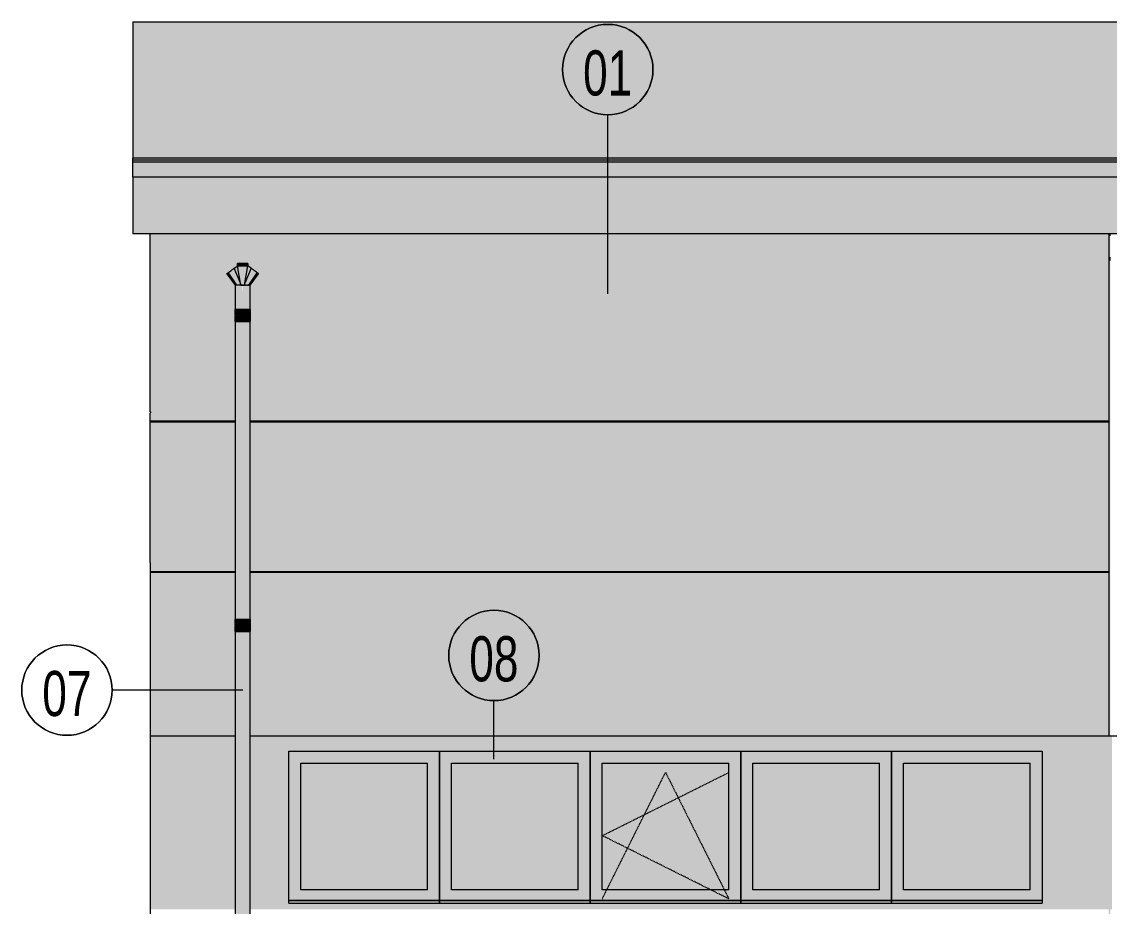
# Model space of a CAD drawing. Header units: millimetres. Extents: x -155050 to -36395, y -2753 to 7638.
# Drawn here: x -119744 to -112526, y 570 to 6444 of the extents above; entities that cross this region are included whole.
import ezdxf

# ---------------------------------------------------------------- set-up
doc = ezdxf.new("R2010")
doc.units = ezdxf.units.MM
doc.linetypes.add('3_Čárkovaná 1_0mm', pattern=[2, 1, -1])
for name, color, linetype, lineweight in [('A-ANNO-IDEN', 7, 'Continuous', 9), ('A-ANNO-IDEN-1', 7, 'Continuous', 18), ('A-DETL-MBND', 7, '3_Čárkovaná 1_0mm', 9), ('A-GLAZ', 7, 'Continuous', 9), ('A-ROOF', 7, 'Continuous', 9), ('A-ROOF-OTLN', 7, 'Continuous', 9), ('A-WALL', 7, 'Continuous', 9), ('S-BEAM', 7, 'Continuous', 9), ('S-COLS', 7, 'Continuous', 9), ('S-FSTN', 7, 'Continuous', 9)]:
    doc.layers.add(name, color=color, linetype=linetype, lineweight=lineweight)
for name, color, linetype, lineweight, true_color in [('A-GENM-1', 7, 'Continuous', 9, 0xf6eddd), ('A-GENM-2', 7, 'Continuous', 9, 0x646464), ('A-GLAZ-1', 7, 'Continuous', 9, 0x6e6e6e), ('A-GLAZ-2', 7, 'Continuous', 9, 0x7f7f7f), ('A-GLAZ-3', 7, 'Continuous', 9, 0x787878), ('A-ROOF-1', 9, 'Continuous', 9, 0x808080), ('A-ROOF-2', 251, 'Continuous', 9, 0x505050), ('A-ROOF-OTLN-1', 7, 'Continuous', 9, 0x787878), ('A-WALL-1', 7, 'Continuous', 9, 0xd7d5cb), ('A-WALL-2', 7, 'Continuous', 9, 0x004080), ('S-BEAM-1', 7, 'Continuous', 9, 0xf7f7f7), ('S-COLS-1', 7, 'Continuous', 9, 0x787878), ('S-FSTN-1', 7, 'Continuous', 9, 0xbb502e)]:
    doc.layers.add(name, color=color, linetype=linetype, lineweight=lineweight, true_color=true_color)
doc.styles.add('Arial', font='arial.ttf', dxfattribs={"width": 0.7, "height": 300})

# ---------------------------------------------------------------- blocks, each defined once
blk = doc.blocks.new('Sloup IPE - 388009-Řez 3')
at = {"layer": 'S-COLS-1'}
h = blk.add_hatch(color=256, dxfattribs=at)
h.paths.add_polyline_path([(131787.9, -450), (131787.9, 550), (131776.6, 550), (131776.6, -450)])
h.paths.add_polyline_path([(131787.9, 1700), (131787.9, 4863.5), (131780.4, 4863.5), (131780.4, 1700)])
blk.add_hatch(color=256, dxfattribs=at).paths.add_polyline_path([(131780.4, 4864), (131780.4, 4863.5), (131787.9, 4863.5), (131787.9, 4864)])
at = {"layer": 'S-COLS'}
blk.add_line((131780.4, 4863.5), (131787.9, 4863.5), dxfattribs=at)
blk = doc.blocks.new('Rámový roh_ šroubovaný s náběhem - 388025-Řez 3')
at = {"layer": 'S-FSTN-1'}
for points in [[(131780.4, 4882.5), (131780.4, 4878.9), (131787.9, 4878.9), (131787.9, 4882.5)], [(131787.9, 4864), (131787.9, 4878.9), (131780.4, 4878.9), (131780.4, 4864)]]:
    blk.add_hatch(color=256, dxfattribs=at).paths.add_polyline_path(points)
at = {"layer": 'S-FSTN'}
for p, q in [((131780.4, 4878.9), (131787.9, 4878.9)), ((131787.9, 4864), (131780.4, 4864))]:
    blk.add_line(p, q, dxfattribs=at)
blk = doc.blocks.new('OKNO_1k - Okno Hala 1000x1000-586513-Řez 3')
at = {"layer": 'A-GLAZ-1'}
h = blk.add_hatch(color=256, dxfattribs=at)
h.paths.add_polyline_path([(143445.4, 610), (144445.4, 610), (144445.4, 1600), (143445.4, 1600), (143445.4, 716.7)])
h.paths.add_polyline_path([(144365.4, 680), (143525.4, 680), (143525.4, 1520), (144365.4, 1520), (144365.4, 716.7)])
at = {"layer": 'A-GLAZ-2'}
blk.add_hatch(color=256, dxfattribs=at).paths.add_polyline_path([(143894.3, 680), (144365.4, 680), (144365.4, 1520), (143525.4, 1520), (143525.4, 680)])
at = {"layer": 'A-GLAZ-3'}
for points in [[(144445.4, 605.2), (144445.4, 610), (143445.4, 610), (143445.4, 605.2), (144378.3, 605.2)], [(143445.4, 589.8), (144445.4, 589.8), (144445.4, 605.2), (143445.4, 605.2)]]:
    blk.add_hatch(color=256, dxfattribs=at).paths.add_polyline_path(points)
at = {"layer": 'A-GLAZ'}
for p, q in [((143445.4, 1600), (143445.4, 610)), ((144445.4, 610), (144445.4, 1600)), ((143525.4, 680), (143525.4, 1520)), ((143525.4, 1520), (144365.4, 1520)), ((144365.4, 680), (144365.4, 1520)), ((144365.4, 680), (143525.4, 680)), ((143445.4, 605.2), (143445.4, 610)), ((143445.4, 610), (144445.4, 610)), ((143445.4, 589.8), (143445.4, 605.2)), ((144445.4, 605.2), (143445.4, 605.2)), ((143445.4, 589.8), (144445.4, 589.8)), ((144445.4, 610), (144445.4, 605.2)), ((144445.4, 605.2), (144445.4, 589.8))]:
    blk.add_line(p, q, dxfattribs=at)
blk = doc.blocks.new('OKNO_1k - Okno Hala 1000x1000-V17-Řez 3')
at = {"layer": 'A-GLAZ-1'}
h = blk.add_hatch(color=256, dxfattribs=at)
h.paths.add_polyline_path([(126335.6, 610), (127335.6, 610), (127335.6, 1600), (126335.6, 1600), (126335.6, 716.7)])
h.paths.add_polyline_path([(127255.6, 680), (126415.6, 680), (126415.6, 1520), (127255.6, 1520), (127255.6, 716.7)])
at = {"layer": 'A-GLAZ-2'}
blk.add_hatch(color=256, dxfattribs=at).paths.add_polyline_path([(126415.6, 680), (127255.6, 680), (127255.6, 1520), (126415.6, 1520), (126415.6, 716.7)])
at = {"layer": 'A-GLAZ-3'}
for points in [[(126470.2, 605.2), (127335.6, 605.2), (127335.6, 610), (126335.6, 610), (126335.6, 605.2)], [(126335.6, 589.8), (127335.6, 589.8), (127335.6, 605.2), (126335.6, 605.2)]]:
    blk.add_hatch(color=256, dxfattribs=at).paths.add_polyline_path(points)
at = {"layer": 'A-GLAZ'}
for p, q in [((127335.6, 610), (127335.6, 1600)), ((126415.6, 680), (126415.6, 1520)), ((126415.6, 1520), (127255.6, 1520)), ((127255.6, 680), (127255.6, 1520)), ((127255.6, 680), (126415.6, 680)), ((126335.6, 610), (127335.6, 610)), ((126335.6, 589.8), (126335.6, 605.2)), ((127335.6, 605.2), (126335.6, 605.2)), ((126335.6, 589.8), (127335.6, 589.8)), ((127335.6, 610), (127335.6, 605.2)), ((127335.6, 605.2), (127335.6, 589.8))]:
    blk.add_line(p, q, dxfattribs=at)
blk = doc.blocks.new('OKNO_1k - Okno Hala 1000x1000-V18-Řez 3')
at = {"layer": 'A-GLAZ-1'}
h = blk.add_hatch(color=256, dxfattribs=at)
h.paths.add_polyline_path([(130335.6, 610), (131335.6, 610), (131335.6, 1600), (130335.6, 1600), (130335.6, 716.7)])
h.paths.add_polyline_path([(130584.2, 680), (130415.6, 680), (130415.6, 1520), (131255.6, 1520), (131255.6, 680), (130826.2, 680)])
at = {"layer": 'A-GLAZ-2'}
blk.add_hatch(color=256, dxfattribs=at).paths.add_polyline_path([(130415.6, 680), (131255.6, 680), (131255.6, 1520), (130415.6, 1520), (130415.6, 716.7)])
at = {"layer": 'A-GLAZ-3'}
for points in [[(130335.6, 605.2), (131335.6, 606.8), (131335.6, 610), (130335.6, 610)], [(130826.2, 589.8), (131335.6, 589.8), (131335.6, 605.2), (130335.6, 605.2), (130335.6, 589.8), (130705.2, 589.8)]]:
    blk.add_hatch(color=256, dxfattribs=at).paths.add_polyline_path(points)
at = {"layer": 'A-GLAZ'}
for p, q in [((130335.6, 1600), (130335.6, 610)), ((130415.6, 680), (130415.6, 1520)), ((130415.6, 1520), (131255.6, 1520)), ((131255.6, 680), (131255.6, 1520)), ((131255.6, 680), (130415.6, 680)), ((130335.6, 605.2), (130335.6, 610)), ((130335.6, 610), (131335.6, 610)), ((130335.6, 589.8), (130335.6, 605.2)), ((131335.6, 605.2), (130335.6, 605.2)), ((130335.6, 589.8), (131335.6, 589.8)), ((131335.6, 605.2), (131335.6, 589.8))]:
    blk.add_line(p, q, dxfattribs=at)
blk = doc.blocks.new('C profil - C150X19_3-854695-Řez 3')
at = {"layer": 'S-BEAM-1'}
h = blk.add_hatch(color=256, dxfattribs=at)
h.paths.add_polyline_path([(137887.9, 5027.1), (137890.4, 5027.1), (137890.4, 5032.1), (137887.9, 5032.1)])
h.paths.add_polyline_path([(131780.4, 5027.1), (131787.9, 5027.1), (131787.9, 5032.1), (131780.4, 5032.1)])
h = blk.add_hatch(color=256, dxfattribs=at)
h.paths.add_polyline_path([(137890.4, 4867.8), (137890.4, 5027.1), (137887.9, 5026.2), (137887.9, 4867.8)])
h.paths.add_polyline_path([(131787.9, 4882.5), (131787.9, 5027.1), (131780.4, 5026.2), (131780.4, 4882.5)])
at = {"layer": 'S-BEAM'}
for p, q in [((131787.9, 5032.1), (131780.4, 5032.1)), ((131780.4, 5027.1), (131787.9, 5027.1)), ((137890.4, 5032.1), (137887.9, 5032.1)), ((137887.9, 5027.1), (137890.4, 5027.1)), ((137890.4, 4867.8), (137887.9, 4867.8))]:
    blk.add_line(p, q, dxfattribs=at)
blk = doc.blocks.new('Popiska materiálu - Popis-329410-Řez 3')
at = {"layer": 'A-ANNO-IDEN'}
blk.add_circle((128452, 6126.5), 300, dxfattribs=at)
for start, end in [(0, 180), (180, 360)]:
    blk.add_arc((128452, 6126.5), 300, start, end, dxfattribs=at)

msp = doc.modelspace()

# ---------------------------------------------------------------- hatches: boundary and pattern name
at = {"layer": 'A-GENM-1'}
for points in [[(-118257.1, 4823.2), (-118242.6, 4823.2), (-118242.6, 4837), (-118312.8, 4837), (-118312.8, 4823.2), (-118260, 4823.2)], [(-118319.5, 4693.5), (-118318.3, 4693.5), (-118374.3, 4777.1), (-118382.9, 4770.7), (-118326, 4693.5), (-118320.6, 4693.5)], [(-118302.7, 4693.5), (-118289.9, 4693.5), (-118292.6, 4708.7), (-118334.7, 4806.8), (-118374.3, 4777.1), (-118318.3, 4693.5), (-118305.4, 4693.5)], [(-118292.6, 4708.7), (-118312.8, 4823.2), (-118334.7, 4806.8), (-118296.8, 4718.4)], [(-118288.8, 4693.5), (-118265.5, 4693.5), (-118242.6, 4823.2), (-118312.8, 4823.2), (-118289.9, 4693.5)], [(-118265.5, 4693.5), (-118237.1, 4693.5), (-118181.1, 4777.1), (-118220.7, 4806.8), (-118262.8, 4708.7), (-118264.1, 4701.1)], [(-118262.8, 4708.7), (-118220.7, 4806.8), (-118242.6, 4823.2), (-118261.1, 4718.4)], [(-118237.1, 4693.5), (-118228.2, 4693.5), (-118173.4, 4771.4), (-118181.1, 4777.1), (-118220.4, 4718.4)], [(-118266.9, -750), (-118227.7, -750), (-118229.4, 336.1), (-118258.6, 336.1), (-118257.9, 415.6), (-118227.7, 415.6), (-118229.4, 2395), (-118258.6, 2395), (-118257.9, 2474.5), (-118227.7, 2474.5), (-118229.4, 4453.8), (-118258.6, 4453.8), (-118257.9, 4533.3), (-118227.7, 4533.7), (-118229.4, 4693.5), (-118277.7, 4693.5), (-118277.4, 4533.3), (-118259, 4533.3), (-118260, 4453.8), (-118277.7, 4453.8), (-118277.7, 2474.5), (-118259, 2474.5), (-118260, 2395), (-118277.7, 2394.3), (-118277.7, 415.6), (-118259, 415.6), (-118260, 336.1), (-118277.7, 336.1), (-118277.7, -750)], [(-118323.2, 4453.8), (-118297.8, 4453.8), (-118297.8, 4533.3), (-118329.3, 4533.3), (-118327.8, 4453.8)], [(-118297.6, 4453.8), (-118259.4, 4453.8), (-118260, 4533.3), (-118297.6, 4533.3), (-118297.6, 4472.1)], [(-118246.8, 4453.8), (-118227, 4453.8), (-118227, 4533.3), (-118257.9, 4533.3), (-118257.9, 4453.8)], [(-118297.8, 4453.8), (-118297.6, 4453.8), (-118297.8, 4472.1)], [(-118259.2, 4453.8), (-118259, 4453.8), (-118259.4, 4453.8)], [(-118258.2, 4453.8), (-118257.9, 4453.8), (-118258.4, 4453.8)], [(-118297.8, 2395), (-118297.8, 2474.5), (-118329.3, 2474.5), (-118327.8, 2395), (-118305.5, 2395)], [(-118259.4, 2395), (-118260, 2474.5), (-118297.6, 2474.5), (-118297.6, 2395), (-118260, 2395)], [(-118246.8, 2395), (-118227, 2395), (-118227, 2474.5), (-118257.9, 2474.5), (-118257.9, 2395)], [(-118259.2, 2395), (-118259, 2395), (-118259.4, 2395)], [(-118258.2, 2395), (-118257.9, 2395), (-118258.4, 2395)]]:
    msp.add_hatch(color=256, dxfattribs=at).paths.add_polyline_path(points)
h = msp.add_hatch(color=256, dxfattribs=at)
h.paths.add_polyline_path([(-118321, -750), (-118277.7, -750), (-118277.7, 336.1), (-118327.7, 336.1), (-118326, -750), (-118325.2, -750)])
h.paths.add_polyline_path([(-118321, 415.6), (-118277.7, 415.6), (-118277.7, 2395), (-118327.7, 2395), (-118326, 415.6), (-118323.2, 415.6)])
h.paths.add_polyline_path([(-118284.8, 2474.5), (-118277.7, 2474.5), (-118278.2, 4453.8), (-118327.7, 4453.8), (-118326, 2474.5), (-118287.5, 2474.5)])
h.paths.add_polyline_path([(-118313.2, 4533.3), (-118277.7, 4533.7), (-118279.4, 4693.5), (-118327.7, 4691.9), (-118326, 4533.3), (-118315.6, 4533.3)])
at = {"layer": 'A-ROOF-1'}
msp.add_hatch(color=256, dxfattribs=at).paths.add_polyline_path([(-104768.4, 5537.1), (-90816.3, 5537.1), (-90816.3, 6444), (-119006.3, 6444), (-119006.3, 5537.1), (-105010.4, 5537.1)])
at = {"layer": 'A-ROOF-2'}
msp.add_hatch(color=256, dxfattribs=at).paths.add_polyline_path([(-119006.3, 5035), (-90816.3, 5035), (-90816.3, 5412.2), (-119006.3, 5412.2), (-119006.3, 5149.3)])
at = {"layer": 'A-ROOF-OTLN-1'}
for points in [[(-90974.3, 5524.4), (-90816.3, 5524.4), (-90816.3, 5537.1), (-119006.3, 5537.1), (-119006.3, 5524.4), (-91095.3, 5524.4)], [(-90974.3, 5511.7), (-90816.3, 5511.7), (-90816.3, 5524.4), (-119006.3, 5524.4), (-119006.3, 5511.7), (-91095.3, 5511.7)], [(-90974.3, 5412.2), (-90816.3, 5412.2), (-90816.3, 5511.7), (-119006.3, 5511.7), (-119006.3, 5412.2), (-91095.3, 5412.2)]]:
    msp.add_hatch(color=256, dxfattribs=at).paths.add_polyline_path(points)
at = {"layer": 'A-WALL-1'}
h = msp.add_hatch(color=256, dxfattribs=at)
h.paths.add_polyline_path([(-118692.3, 1700), (-118692.3, 2785.6), (-118892.3, 2785.6), (-118892.3, 1700), (-118804.6, 1700)])
h.paths.add_polyline_path([(-118892.3, 2792.6), (-118692.3, 2792.6), (-118692.3, 3785.6), (-118892.3, 3785.6), (-118892.3, 2853.6), (-118888.8, 2853.6), (-118888.8, 2846.6), (-118892.3, 2846.6)])
h.paths.add_polyline_path([(-118892.3, 3792.6), (-118692.3, 3792.6), (-118692.3, 5035), (-118892.3, 5035), (-118892.3, 3853.6), (-118888.8, 3853.6), (-118888.8, 3846.6), (-118892.3, 3846.6)])
h = msp.add_hatch(color=256, dxfattribs=at)
h.paths.add_polyline_path([(-118692.3, 1700), (-118327.7, 1701.7), (-118327.7, 2785.6), (-118692.3, 2785.6), (-118692.3, 1701.7)])
h.paths.add_polyline_path([(-112526.3, 1700), (-112526.3, 2785.6), (-118227.7, 2785.6), (-118227.7, 1700), (-112573, 1700)])
h.paths.add_polyline_path([(-118327.7, 2792.6), (-118327.7, 3785.6), (-118692.3, 3785.6), (-118692.3, 2792.6), (-118441.6, 2792.6)])
h.paths.add_polyline_path([(-117352.5, 2792.6), (-112526.3, 2792.6), (-112526.3, 3785.6), (-118227.7, 3785.6), (-118227.7, 2792.6), (-117836.5, 2792.6)])
h.paths.add_polyline_path([(-114932.5, 3792.6), (-112526.3, 3792.6), (-112526.3, 5035), (-118692.3, 5035), (-118692.3, 3792.6), (-118327.7, 3792.6), (-118327.7, 4694.2), (-118382, 4771.4), (-118312.8, 4823.2), (-118312.8, 4838.4), (-118242.6, 4837), (-118242.6, 4823.2), (-118173.4, 4769.3), (-118227.7, 4693.5), (-118227.7, 3792.6), (-115416.5, 3792.6)])
for points in [[(-118692.3, 3785.6), (-118692.3, 3792.6), (-118892.3, 3792.6), (-118892.3, 3785.6), (-118804.6, 3785.6)], [(-118692.3, 2785.6), (-118692.3, 2792.6), (-118892.3, 2792.6), (-118892.3, 2785.6), (-118804.6, 2785.6)]]:
    msp.add_hatch(color=256, dxfattribs=at).paths.add_polyline_path(points)
h = msp.add_hatch(color=256, dxfattribs=at)
h.paths.add_polyline_path([(-112633.5, 3785.6), (-112526.3, 3785.6), (-112526.3, 3792.6), (-118227.7, 3792.6), (-118227.7, 3785.6), (-112754.5, 3785.6)])
h.paths.add_polyline_path([(-118683.6, 3785.6), (-118327.7, 3785.6), (-118327.7, 3792.6), (-118692.3, 3792.6), (-118692.3, 3785.6)])
h = msp.add_hatch(color=256, dxfattribs=at)
h.paths.add_polyline_path([(-112633.5, 2785.6), (-112526.3, 2785.6), (-112526.3, 2792.6), (-118227.7, 2792.6), (-118227.7, 2785.6), (-112754.5, 2785.6)])
h.paths.add_polyline_path([(-118692.3, 2785.6), (-118327.7, 2785.6), (-118327.7, 2792.6), (-118692.3, 2792.6)])
at = {"layer": 'A-WALL-2'}
h = msp.add_hatch(color=256, dxfattribs=at)
h.paths.add_polyline_path([(-118892.3, 550), (-118327.7, 550), (-118327.7, 1700), (-118892.3, 1700), (-118892.3, 716.7)])
h.paths.add_polyline_path([(-115658.5, 550), (-112508.8, 550), (-112508.8, 1700), (-118227.7, 1700), (-118227.7, 550), (-115719, 550)])
h.paths.add_polyline_path([(-113480.5, 589.8), (-117971.1, 589.8), (-117971.1, 1600), (-112971.1, 1600), (-112971.1, 589.8), (-113359.5, 589.8)])

# ---------------------------------------------------------------- linework, layer by layer
at = {"layer": 'A-ANNO-IDEN'}
for p, q in [((-115854.7, 4637.6), (-115854.7, 5826.5)), ((-118277.2, 2005.2), (-119144.1, 2005.2)), ((-116610, 1546.9), (-116610, 1935.7))]:
    msp.add_line(p, q, dxfattribs=at)
at = {"layer": 'A-DETL-MBND'}
for p, q in [((-115891.1, 619), (-115471.1, 1459)), ((-115891.1, 1039), (-115051.1, 1459)), ((-115471.1, 1459), (-115051.1, 619)), ((-115051.1, 619), (-115891.1, 1039))]:
    msp.add_line(p, q, dxfattribs=at)
at = {"layer": 'A-GENM-2'}
for p, q in [((-118312.8, 4839.2), (-118312.8, 4838.5)), ((-118312.8, 4838.4), (-118312.8, 4839.2)), ((-118309.6, 4839.2), (-118312.8, 4839.2)), ((-118312.8, 4837), (-118312.8, 4838.4)), ((-118312.8, 4838.4), (-118309.6, 4838.4)), ((-118312.8, 4823.2), (-118312.8, 4837)), ((-118312.8, 4837), (-118242.6, 4837)), ((-118245.8, 4839.2), (-118309.6, 4839.2)), ((-118309.6, 4839.2), (-118309.6, 4838.4)), ((-118245.8, 4838.4), (-118309.6, 4838.4)), ((-118245.8, 4838.4), (-118245.8, 4839.2)), ((-118242.6, 4839.2), (-118245.8, 4839.2)), ((-118245.8, 4838.4), (-118242.6, 4838.4)), ((-118242.6, 4838.5), (-118242.6, 4839.2)), ((-118242.6, 4839.2), (-118242.6, 4838.4)), ((-118242.6, 4838.4), (-118242.6, 4837)), ((-118242.6, 4837), (-118242.6, 4823.2)), ((-118382.9, 4770.7), (-118327.6, 4693.5)), ((-118374.3, 4777.1), (-118318.3, 4693.5)), ((-118292.6, 4708.7), (-118334.7, 4806.8)), ((-118312.8, 4823.2), (-118242.6, 4823.2)), ((-118289.9, 4693.5), (-118312.8, 4823.2)), ((-118312.8, 4823.2), (-118242.6, 4823.2)), ((-118265.5, 4693.5), (-118242.6, 4823.2)), ((-118220.7, 4806.8), (-118262.8, 4708.7)), ((-118237.1, 4693.5), (-118181.1, 4777.1)), ((-118227.8, 4693.5), (-118172.4, 4770.7)), ((-118327.7, 4693.5), (-118327.7, -750)), ((-118320.6, 4693.5), (-118321, 4693.5)), ((-118313, 4693.5), (-118315.5, 4693.5)), ((-118302.7, 4693.5), (-118305.6, 4693.5)), ((-118290.3, 4693.5), (-118294.4, 4693.5)), ((-118289.9, 4693.5), (-118265.5, 4693.5)), ((-118277.7, 4693.5), (-118289.9, 4693.5)), ((-118265.5, 4693.5), (-118277.7, 4693.5)), ((-118259.9, 4693.5), (-118264.8, 4693.5)), ((-118249.3, 4693.5), (-118252.7, 4693.5)), ((-118239.9, 4693.5), (-118244.8, 4693.5)), ((-118234.4, 4693.5), (-118236.8, 4693.5)), ((-118229.4, 4693.5), (-118230.9, 4693.5)), ((-118227.7, -750), (-118227.7, 4693.5)), ((-118329.3, 4533.3), (-118329.3, 4507.5)), ((-118297.8, 4533.3), (-118329.3, 4533.3)), ((-118329.3, 4479.6), (-118329.3, 4453.8)), ((-118298, 4533.3), (-118298, 4453.8)), ((-118297.9, 4533.3), (-118298, 4533.3)), ((-118297.6, 4533.3), (-118298, 4533.3)), ((-118259.4, 4533.3), (-118297.6, 4533.3)), ((-118258.8, 4533.3), (-118259.4, 4533.3)), ((-118259.4, 4533.3), (-118259.4, 4453.8)), ((-118258.6, 4533.3), (-118259, 4533.3)), ((-118258.8, 4533.3), (-118257.9, 4533.3)), ((-118226.1, 4533.3), (-118257.9, 4533.3)), ((-118226.1, 4507.5), (-118226.1, 4533.3)), ((-118226.1, 4453.8), (-118226.1, 4479.6)), ((-118329.3, 4453.8), (-118297.8, 4453.8)), ((-118298, 4453.8), (-118297.6, 4453.8)), ((-118298, 4453.8), (-118297.9, 4453.8)), ((-118297.6, 4453.8), (-118259.4, 4453.8)), ((-118259.4, 4453.8), (-118258.8, 4453.8)), ((-118259, 4453.8), (-118258.6, 4453.8)), ((-118257.9, 4453.8), (-118258.8, 4453.8)), ((-118257.9, 4453.8), (-118226.1, 4453.8)), ((-118329.3, 2474.5), (-118329.3, 2448.6)), ((-118297.8, 2474.5), (-118329.3, 2474.5)), ((-118298, 2474.5), (-118298, 2395)), ((-118297.9, 2474.5), (-118298, 2474.5)), ((-118297.6, 2474.5), (-118298, 2474.5)), ((-118259.4, 2474.5), (-118297.6, 2474.5)), ((-118258.8, 2474.5), (-118259.4, 2474.5)), ((-118259.4, 2474.5), (-118259.4, 2395)), ((-118258.6, 2474.5), (-118259, 2474.5)), ((-118258.8, 2474.5), (-118257.9, 2474.5)), ((-118226.1, 2474.5), (-118257.9, 2474.5)), ((-118226.1, 2448.6), (-118226.1, 2474.5)), ((-118329.3, 2420.8), (-118329.3, 2395)), ((-118329.3, 2395), (-118297.8, 2395)), ((-118298, 2395), (-118297.6, 2395)), ((-118298, 2395), (-118297.9, 2395)), ((-118297.6, 2395), (-118259.4, 2395)), ((-118259.4, 2395), (-118258.8, 2395)), ((-118259, 2395), (-118258.6, 2395)), ((-118257.9, 2395), (-118258.8, 2395)), ((-118257.9, 2395), (-118226.1, 2395)), ((-118226.1, 2395), (-118226.1, 2420.8))]:
    msp.add_line(p, q, dxfattribs=at)
at = {"layer": 'A-GENM-2', "flags": 128}
for points in [[(-118334.7, 4806.8), (-118323.9, 4814.9), (-118312.8, 4823.2)], [(-118220.7, 4806.8), (-118231.5, 4814.9), (-118242.6, 4823.2)]]:
    msp.add_lwpolyline(points, dxfattribs=at)
at = {"layer": 'A-GENM-2'}
for points in [[(-118382.9, 4770.7), (-118382.9, 4770.7), (-118382.3, 4771.2), (-118379.3, 4773.4), (-118376.2, 4775.7), (-118374.3, 4777.1)], [(-118374.3, 4777.1), (-118370.7, 4779.8), (-118363, 4785.6), (-118349.6, 4795.7), (-118339.8, 4803), (-118334.7, 4806.8)], [(-118181.1, 4777.1), (-118184.7, 4779.8), (-118192.4, 4785.6), (-118205.8, 4795.7), (-118215.6, 4803), (-118220.7, 4806.8)], [(-118172.4, 4770.7), (-118172.4, 4770.7), (-118173.1, 4771.2), (-118176.1, 4773.4), (-118179.2, 4775.7), (-118181.1, 4777.1)], [(-118318.3, 4693.5), (-118319.2, 4693.5), (-118320.1, 4693.5), (-118320.9, 4693.5)], [(-118315.4, 4693.5), (-118316.4, 4693.5), (-118317.4, 4693.5), (-118318.3, 4693.5)], [(-118305.6, 4693.5), (-118307.3, 4693.5), (-118308.9, 4693.5), (-118310.4, 4693.5)], [(-118294.4, 4693.5), (-118296.6, 4693.5), (-118298.7, 4693.5), (-118300.8, 4693.5)], [(-118289.9, 4693.5), (-118290.1, 4693.5), (-118290.2, 4693.5), (-118290.3, 4693.5)], [(-118265.5, 4693.5), (-118265, 4696.1), (-118264.6, 4698.6), (-118264.1, 4701.1)], [(-118259.9, 4693.5), (-118258.1, 4693.5), (-118256.3, 4693.5), (-118254.6, 4693.5)], [(-118249.3, 4693.5), (-118247.8, 4693.5), (-118246.4, 4693.5), (-118245, 4693.5)], [(-118240, 4693.5), (-118239, 4693.5), (-118238, 4693.5), (-118237.1, 4693.5)], [(-118226.2, 4509), (-118226.3, 4509.7), (-118226.5, 4510), (-118226.8, 4510)], [(-118226.8, 4477), (-118226.7, 4477), (-118226.4, 4477.2), (-118226.2, 4477.7), (-118226.2, 4478)], [(-118226.2, 2450.2), (-118226.3, 2450.9), (-118226.5, 2451.2), (-118226.8, 2451.2)], [(-118226.8, 2418.2), (-118226.7, 2418.2), (-118226.4, 2418.4), (-118226.2, 2418.9), (-118226.2, 2419.2)]]:
    msp.add_open_spline(points, degree=3, dxfattribs=at)
for points, knots in [([(-118327.2, 4693.5), (-118327.4, 4693.5), (-118327.6, 4693.5), (-118327.6, 4693.5), (-118327.6, 4693.5)], [0.4, 0.4, 0.4, 0.4, 0.475, 0.49978666, 0.49978666, 0.49978666, 0.49978666]), ([(-118291.6, 4703), (-118291.5, 4702.4), (-118290.9, 4699.2), (-118290.4, 4696.1), (-118289.9, 4693.5)], [0.3758178, 0.3758178, 0.3758178, 0.3758178, 0.5, 1, 1, 1, 1]), ([(-118234.1, 4693.5), (-118233.5, 4693.5), (-118232.5, 4693.5), (-118231.6, 4693.5), (-118231.3, 4693.5)], [-0.9071922, -0.9071922, -0.9071922, -0.9071922, -0.85, -0.8, -0.8, -0.8, -0.8]), ([(-118228.2, 4693.5), (-118228, 4693.5), (-118227.8, 4693.5), (-118227.8, 4693.5), (-118227.8, 4693.5)], [-0.6, -0.6, -0.6, -0.6, -0.55, -0.4997867, -0.4997867, -0.4997867, -0.4997867]), ([(-118329.2, 4509), (-118329.3, 4508.7), (-118329.3, 4507.9), (-118329.3, 4506.3), (-118329.2, 4504.2), (-118329, 4501.8), (-118328.9, 4499.2), (-118328.7, 4496.2), (-118328.7, 4492.8), (-118328.8, 4489.3), (-118328.9, 4486.4), (-118329.1, 4484.4), (-118329.2, 4482.9), (-118329.2, 4481.6), (-118329.3, 4480), (-118329.3, 4478.8), (-118329.2, 4478.2), (-118329.2, 4478)], [0.1111111, 0.1111111, 0.1111111, 0.1111111, 0.1666667, 0.2222222, 0.2777778, 0.3333333, 0.3888889, 0.4444444, 0.5138889, 0.5833333, 0.6527778, 0.6875, 0.7222222, 0.7569444, 0.7916667, 0.8611111, 0.8888889, 0.8888889, 0.8888889, 0.8888889]), ([(-118226.1, 4480.9), (-118226.1, 4481.5), (-118226.2, 4482.9), (-118226.4, 4485.2), (-118226.5, 4487.9), (-118226.6, 4490.9), (-118226.7, 4494.3), (-118226.6, 4497.8), (-118226.4, 4500.7), (-118226.3, 4502.7), (-118226.2, 4504.2), (-118226.2, 4505.3), (-118226.1, 4506), (-118226.1, 4506.2)], [0.2222222, 0.2222222, 0.2222222, 0.2222222, 0.2777778, 0.3333333, 0.3888889, 0.4444444, 0.5138889, 0.5833333, 0.6527778, 0.6875, 0.7222222, 0.7569444, 0.7777778, 0.7777778, 0.7777778, 0.7777778]), ([(-118329.2, 2450.2), (-118329.3, 2449.9), (-118329.3, 2449.1), (-118329.3, 2447.4), (-118329.2, 2445.4), (-118329, 2443), (-118328.9, 2440.4), (-118328.7, 2437.4), (-118328.7, 2434), (-118328.8, 2430.4), (-118328.9, 2427.5), (-118329.1, 2425.5), (-118329.2, 2424.1), (-118329.2, 2422.7), (-118329.3, 2421.2), (-118329.3, 2420), (-118329.2, 2419.3), (-118329.2, 2419.2)], [0.1111111, 0.1111111, 0.1111111, 0.1111111, 0.1666667, 0.2222222, 0.2777778, 0.3333333, 0.3888889, 0.4444444, 0.5138889, 0.5833333, 0.6527778, 0.6875, 0.7222222, 0.7569444, 0.7916667, 0.8611111, 0.8888889, 0.8888889, 0.8888889, 0.8888889]), ([(-118226.1, 2422.1), (-118226.1, 2422.7), (-118226.2, 2424), (-118226.4, 2426.4), (-118226.5, 2429), (-118226.6, 2432), (-118226.7, 2435.5), (-118226.6, 2439), (-118226.4, 2441.9), (-118226.3, 2443.9), (-118226.2, 2445.3), (-118226.2, 2446.5), (-118226.1, 2447.1), (-118226.1, 2447.4)], [0.2222222, 0.2222222, 0.2222222, 0.2222222, 0.2777778, 0.3333333, 0.3888889, 0.4444444, 0.5138889, 0.5833333, 0.6527778, 0.6875, 0.7222222, 0.7569444, 0.7777778, 0.7777778, 0.7777778, 0.7777778])]:
    msp.add_open_spline(points, degree=3, knots=knots, dxfattribs=at)
at = {"layer": 'A-ROOF'}
for p, q in [((-119006.3, 6444), (-90816.3, 6444)), ((-119006.3, 6444), (-119006.3, 5537.1)), ((-119006.3, 5412.2), (-119006.3, 5035)), ((-90816.3, 5035), (-119006.3, 5035))]:
    msp.add_line(p, q, dxfattribs=at)
at = {"layer": 'A-ROOF-OTLN'}
for p, q in [((-119006.3, 5412.2), (-119006.3, 5537.1)), ((-90816.3, 5537.1), (-119006.3, 5537.1)), ((-90816.3, 5524.4), (-119006.3, 5524.4)), ((-90816.3, 5511.7), (-119006.3, 5511.7)), ((-90816.3, 5412.2), (-119006.3, 5412.2))]:
    msp.add_line(p, q, dxfattribs=at)
at = {"layer": 'A-WALL'}
for p, q in [((-118892.3, 3853.6), (-118892.3, 5035)), ((-112526.3, 1700), (-112526.3, 5035)), ((-118892.3, 3853.6), (-118888.8, 3853.6)), ((-118892.3, 2853.6), (-118892.3, 3846.6)), ((-118888.8, 3846.6), (-118892.3, 3846.6)), ((-118888.8, 3853.6), (-118888.8, 3846.6)), ((-118892.3, 3792.6), (-118327.7, 3792.6)), ((-118327.7, 3785.6), (-118892.3, 3785.6)), ((-118227.9, 3792.6), (-112526.3, 3792.6)), ((-112526.3, 3785.6), (-118227.9, 3785.6)), ((-118888.8, 2853.6), (-118892.3, 2853.6)), ((-118892.3, 2846.6), (-118892.3, -450)), ((-118892.3, 2846.6), (-118888.8, 2846.6)), ((-118888.8, 2846.6), (-118888.8, 2853.6)), ((-118892.3, 2792.6), (-118327.7, 2792.6)), ((-118327.7, 2785.6), (-118892.3, 2785.6)), ((-118227.7, 2792.6), (-112526.3, 2792.6)), ((-112526.3, 2785.6), (-118227.7, 2785.6)), ((-118327.7, 1700), (-118892.3, 1700)), ((-91594.9, 1700), (-118227.7, 1700)), ((-117971.1, 605.2), (-117971.1, 1600)), ((-117971.1, 1600), (-112971.1, 1600)), ((-112971.1, 1600), (-112971.1, 605.2))]:
    msp.add_line(p, q, dxfattribs=at)

# ---------------------------------------------------------------- block references
at = {"layer": 'A-ANNO-IDEN'}
for p in [(-244306.7, 0), (-245062, -3890.8), (-247896.1, -4121.3)]:
    msp.add_blockref('Popiska materiálu - Popis-329410-Řez 3', p, dxfattribs=at)
at = {"layer": 'A-GLAZ'}
for name, p in [('OKNO_1k - Okno Hala 1000x1000-V17-Řez 3', (-244306.7, 0)), ('OKNO_1k - Okno Hala 1000x1000-586513-Řez 3', (-260416.4, 0)), ('OKNO_1k - Okno Hala 1000x1000-586513-Řez 3', (-259416.4, 0)), ('OKNO_1k - Okno Hala 1000x1000-586513-Řez 3', (-258416.4, 0)), ('OKNO_1k - Okno Hala 1000x1000-V18-Řez 3', (-244306.7, 0))]:
    msp.add_blockref(name, p, dxfattribs=at)
at = {"layer": 'S-BEAM'}
msp.add_blockref('C profil - C150X19_3-854695-Řez 3', (-244306.7, 0), dxfattribs=at)
at = {"layer": 'S-COLS'}
msp.add_blockref('Sloup IPE - 388009-Řez 3', (-244306.7, 0), dxfattribs=at)
at = {"layer": 'S-FSTN'}
msp.add_blockref('Rámový roh_ šroubovaný s náběhem - 388025-Řez 3', (-244306.7, 0), dxfattribs=at)

# ---------------------------------------------------------------- texts
at = {"layer": 'A-ANNO-IDEN-1', "char_height": 300, "width": 404.05, "attachment_point": 1, "style": 'Arial'}
for s, insert in [('01', (-116018.4, 6254.1)), ('08', (-116773.7, 2363.3)), ('07', (-119607.8, 2132.8))]:
    msp.add_mtext(s, dxfattribs=dict(at, insert=insert))

doc.saveas('drawing.dxf')
